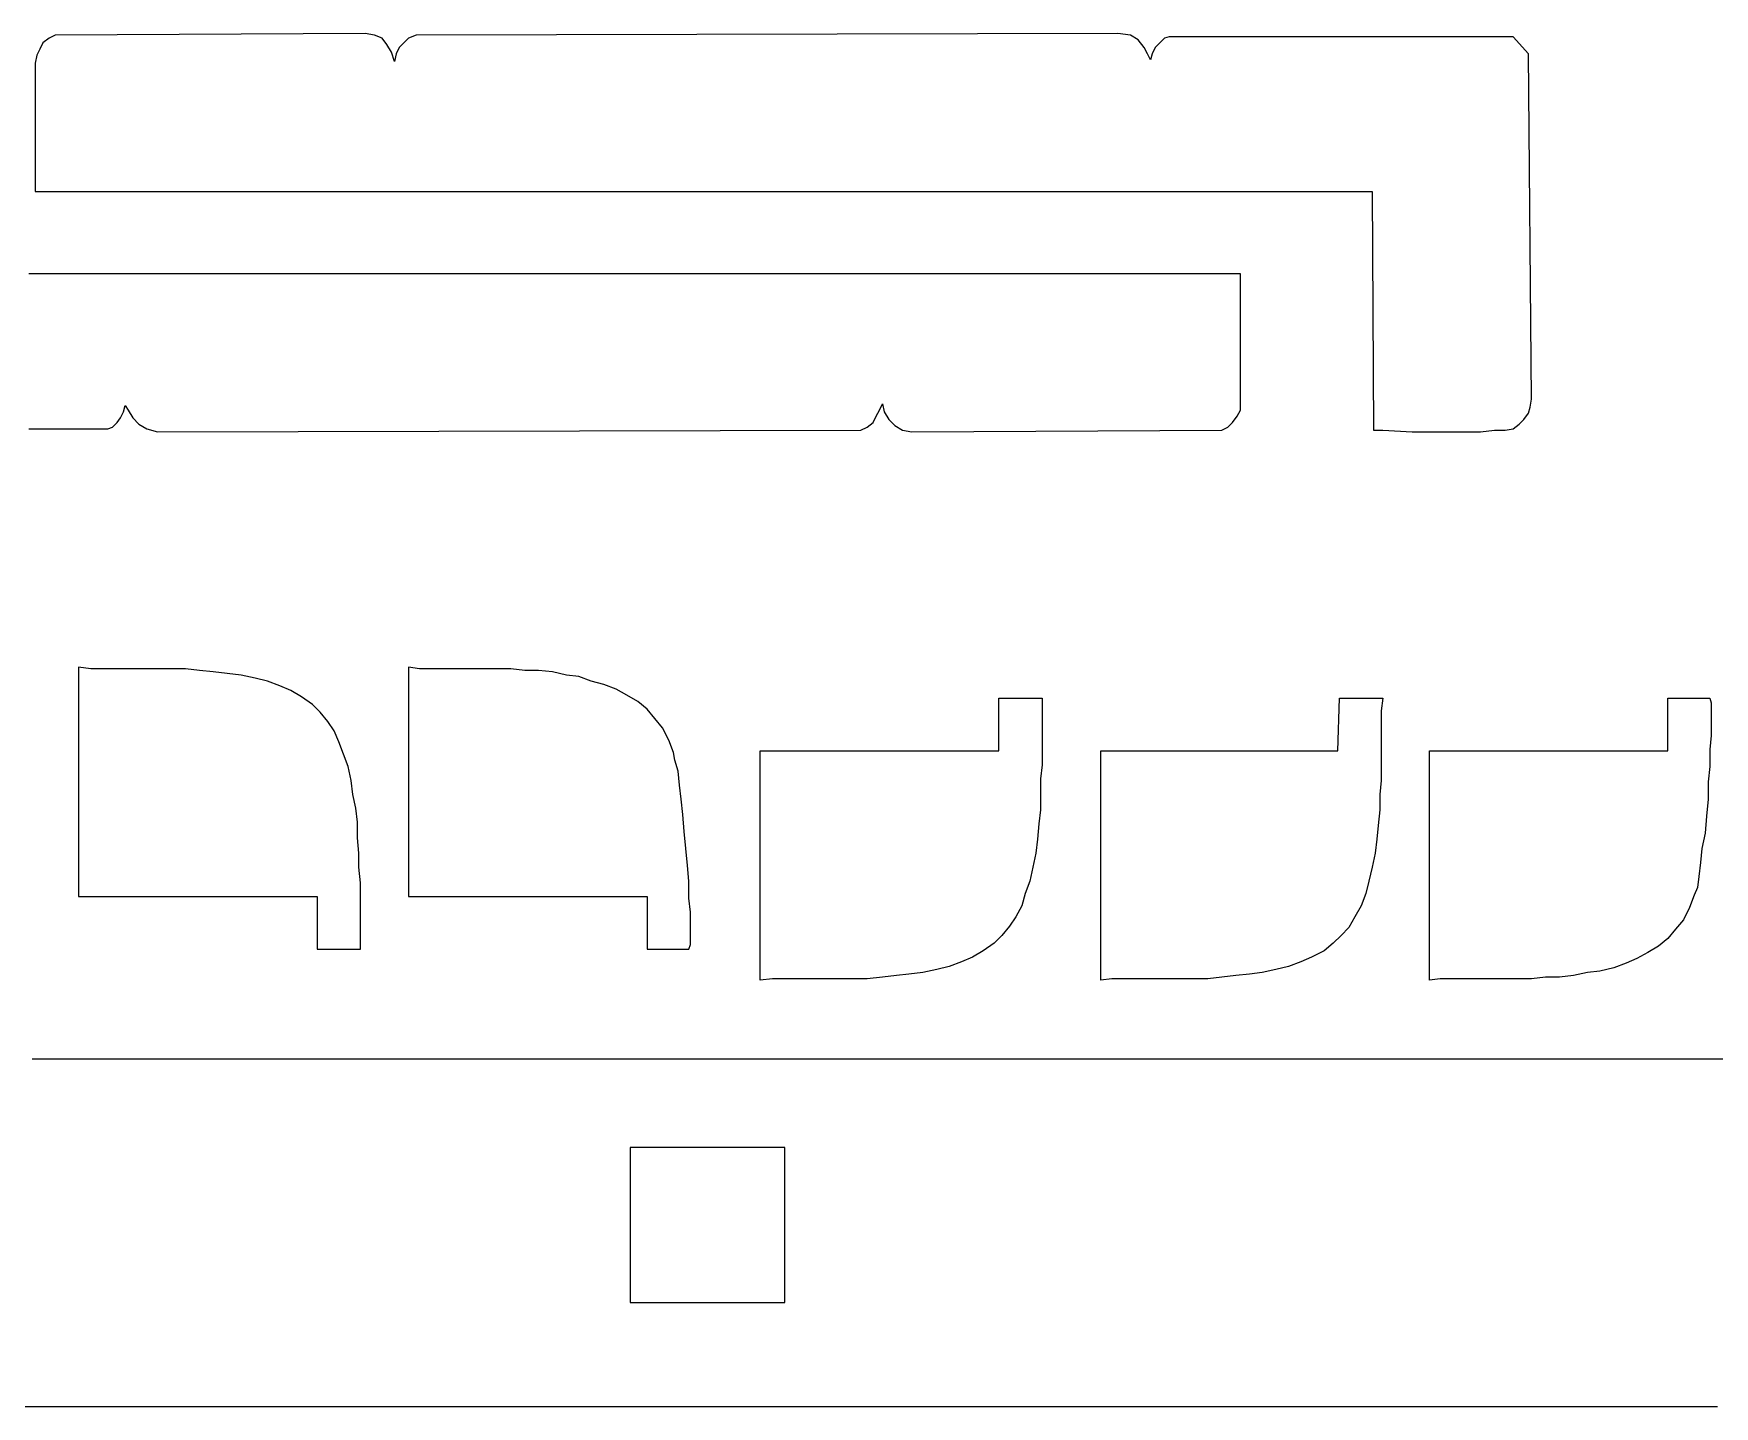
# Model space of a CAD drawing. Extents: x 11 to 591, y 39 to 419.
# Drawn here: x 524.19 to 551.32, y 184.61 to 206.76 of the extents above; entities that cross this region are included whole.
import ezdxf

# ---------------------------------------------------------------- set-up
doc = ezdxf.new("R2010")
doc.units = 0
doc.layers.get('0').update_dxf_attribs({"linetype": 'CONTINUOUS'})

msp = doc.modelspace()

# ---------------------------------------------------------------- linework, layer by layer
at = {"color": 2}
for p, q in [((524.540419, 206.730266), (524.440419, 206.680266)), ((529.540419, 206.755266), (524.540419, 206.730266)), ((529.690419, 206.730266), (529.540419, 206.755266)), ((529.815419, 206.680266), (529.690419, 206.730266)), ((530.365419, 206.730266), (530.240419, 206.680266)), ((541.690419, 206.755266), (530.365419, 206.730266)), ((541.890419, 206.730266), (541.690419, 206.755266)), ((542.015419, 206.655266), (541.890419, 206.730266)), ((542.515419, 206.705266), (542.440419, 206.680266)), ((542.715419, 206.705266), (542.515419, 206.705266)), ((542.940419, 206.705266), (542.715419, 206.705266)), ((543.140419, 206.705266), (542.940419, 206.705266)), ((543.365419, 206.705266), (543.140419, 206.705266)), ((543.565419, 206.705266), (543.365419, 206.705266)), ((543.790419, 206.705266), (543.565419, 206.705266)), ((544.015419, 206.705266), (543.790419, 206.705266)), ((544.215419, 206.705266), (544.015419, 206.705266)), ((544.440419, 206.705266), (544.215419, 206.705266)), ((544.640419, 206.705266), (544.440419, 206.705266)), ((544.865419, 206.705266), (544.640419, 206.705266)), ((545.065419, 206.705266), (544.865419, 206.705266)), ((545.290419, 206.705266), (545.065419, 206.705266)), ((545.490419, 206.705266), (545.290419, 206.705266)), ((545.715419, 206.705266), (545.490419, 206.705266)), ((545.915419, 206.705266), (545.715419, 206.705266)), ((546.140419, 206.705266), (545.915419, 206.705266)), ((546.365419, 206.705266), (546.140419, 206.705266)), ((546.565419, 206.705266), (546.365419, 206.705266)), ((546.790419, 206.705266), (546.565419, 206.705266)), ((546.990419, 206.705266), (546.790419, 206.705266)), ((547.215419, 206.705266), (546.990419, 206.705266)), ((547.415419, 206.705266), (547.215419, 206.705266)), ((547.640419, 206.705266), (547.415419, 206.705266)), ((547.840419, 206.705266), (547.640419, 206.705266)), ((548.065419, 206.705266), (547.840419, 206.705266)), ((548.315419, 206.430266), (548.065419, 206.705266)), ((524.290419, 206.505266), (524.240419, 206.405266)), ((524.340419, 206.605266), (524.290419, 206.505266)), ((524.440419, 206.680266), (524.340419, 206.605266)), ((529.890419, 206.580266), (529.815419, 206.680266)), ((529.965419, 206.455266), (529.890419, 206.580266)), ((530.015419, 206.305266), (529.965419, 206.455266)), ((530.040419, 206.430266), (530.015419, 206.305266)), ((530.090419, 206.530266), (530.040419, 206.430266)), ((530.165419, 206.605266), (530.090419, 206.530266)), ((530.240419, 206.680266), (530.165419, 206.605266)), ((542.115419, 206.530266), (542.015419, 206.655266)), ((542.165419, 206.430266), (542.115419, 206.530266)), ((542.215419, 206.330266), (542.165419, 206.430266)), ((542.240419, 206.430266), (542.215419, 206.330266)), ((542.290419, 206.530266), (542.240419, 206.430266)), ((542.365419, 206.605266), (542.290419, 206.530266)), ((542.440419, 206.680266), (542.365419, 206.605266)), ((548.365419, 200.855266), (548.315419, 206.430266)), ((524.240419, 206.405266), (524.215419, 206.280266)), ((524.215419, 206.280266), (524.215419, 206.055266)), ((524.215419, 206.055266), (524.215419, 205.830266)), ((524.215419, 205.830266), (524.215419, 205.605266)), ((524.215419, 205.605266), (524.215419, 205.380266)), ((524.215419, 205.380266), (524.215419, 205.130266)), ((524.215419, 205.130266), (524.215419, 204.905266)), ((524.215419, 204.905266), (524.215419, 204.680266)), ((524.215419, 204.680266), (524.215419, 204.455266)), ((524.215419, 204.455266), (524.215419, 204.205266)), ((524.215419, 204.205266), (524.265419, 204.205266)), ((524.265419, 204.205266), (524.490419, 204.205266)), ((524.490419, 204.205266), (524.690419, 204.205266)), ((524.690419, 204.205266), (524.890419, 204.205266)), ((524.890419, 204.205266), (525.090419, 204.205266)), ((525.090419, 204.205266), (525.290419, 204.205266)), ((525.290419, 204.205266), (525.490419, 204.205266)), ((525.490419, 204.205266), (525.690419, 204.205266)), ((525.690419, 204.205266), (525.890419, 204.205266)), ((525.890419, 204.205266), (526.115419, 204.205266)), ((526.115419, 204.205266), (526.315419, 204.205266)), ((526.315419, 204.205266), (526.515419, 204.205266)), ((526.515419, 204.205266), (526.715419, 204.205266)), ((526.715419, 204.205266), (526.915419, 204.205266)), ((526.915419, 204.205266), (527.115419, 204.205266)), ((527.115419, 204.205266), (527.315419, 204.205266)), ((527.315419, 204.205266), (527.515419, 204.205266)), ((527.515419, 204.205266), (527.715419, 204.205266)), ((527.715419, 204.205266), (527.940419, 204.205266)), ((527.940419, 204.205266), (528.140419, 204.205266)), ((528.140419, 204.205266), (528.340419, 204.205266)), ((528.340419, 204.205266), (528.540419, 204.205266)), ((528.540419, 204.205266), (528.740419, 204.205266)), ((528.740419, 204.205266), (528.940419, 204.205266)), ((528.940419, 204.205266), (529.140419, 204.205266)), ((529.140419, 204.205266), (529.340419, 204.205266)), ((529.340419, 204.205266), (529.565419, 204.205266)), ((529.565419, 204.205266), (529.765419, 204.205266)), ((529.765419, 204.205266), (529.965419, 204.205266)), ((529.965419, 204.205266), (530.165419, 204.205266)), ((530.165419, 204.205266), (530.365419, 204.205266)), ((530.365419, 204.205266), (530.565419, 204.205266)), ((530.565419, 204.205266), (530.765419, 204.205266)), ((530.765419, 204.205266), (530.965419, 204.205266)), ((530.965419, 204.205266), (531.190419, 204.205266)), ((531.190419, 204.205266), (531.390419, 204.205266)), ((531.390419, 204.205266), (531.590419, 204.205266)), ((531.590419, 204.205266), (531.790419, 204.205266)), ((531.790419, 204.205266), (531.990419, 204.205266)), ((531.990419, 204.205266), (532.190419, 204.205266)), ((532.190419, 204.205266), (532.390419, 204.205266)), ((532.390419, 204.205266), (532.590419, 204.205266)), ((532.590419, 204.205266), (532.815419, 204.205266)), ((532.815419, 204.205266), (533.015419, 204.205266)), ((533.015419, 204.205266), (533.215419, 204.205266)), ((533.215419, 204.205266), (533.415419, 204.205266)), ((533.415419, 204.205266), (533.615419, 204.205266)), ((533.615419, 204.205266), (533.815419, 204.205266)), ((533.815419, 204.205266), (534.015419, 204.205266)), ((534.015419, 204.205266), (534.215419, 204.205266)), ((534.215419, 204.205266), (534.440419, 204.205266)), ((534.440419, 204.205266), (534.640419, 204.205266)), ((534.640419, 204.205266), (534.840419, 204.205266)), ((534.840419, 204.205266), (535.040419, 204.205266)), ((535.040419, 204.205266), (535.240419, 204.205266)), ((535.240419, 204.205266), (535.440419, 204.205266)), ((535.440419, 204.205266), (535.640419, 204.205266)), ((535.640419, 204.205266), (535.840419, 204.205266)), ((535.840419, 204.205266), (536.040419, 204.205266)), ((536.040419, 204.205266), (536.265419, 204.205266)), ((536.265419, 204.205266), (536.465419, 204.205266)), ((536.465419, 204.205266), (536.665419, 204.205266)), ((536.665419, 204.205266), (536.865419, 204.205266)), ((536.865419, 204.205266), (537.065419, 204.205266)), ((537.065419, 204.205266), (537.265419, 204.205266)), ((537.265419, 204.205266), (537.465419, 204.205266)), ((537.465419, 204.205266), (537.665419, 204.205266)), ((537.665419, 204.205266), (537.890419, 204.205266)), ((537.890419, 204.205266), (538.090419, 204.205266)), ((538.090419, 204.205266), (538.290419, 204.205266)), ((538.290419, 204.205266), (538.490419, 204.205266)), ((538.490419, 204.205266), (538.690419, 204.205266)), ((538.690419, 204.205266), (538.890419, 204.205266)), ((538.890419, 204.205266), (539.090419, 204.205266)), ((539.090419, 204.205266), (539.290419, 204.205266)), ((539.290419, 204.205266), (539.515419, 204.205266)), ((539.515419, 204.205266), (539.715419, 204.205266)), ((539.715419, 204.205266), (539.915419, 204.205266)), ((539.915419, 204.205266), (540.115419, 204.205266)), ((540.115419, 204.205266), (540.315419, 204.205266)), ((540.315419, 204.205266), (540.515419, 204.205266)), ((540.515419, 204.205266), (540.715419, 204.205266)), ((540.715419, 204.205266), (540.915419, 204.205266)), ((540.915419, 204.205266), (541.140419, 204.205266)), ((541.140419, 204.205266), (541.340419, 204.205266)), ((541.340419, 204.205266), (541.540419, 204.205266)), ((541.540419, 204.205266), (541.740419, 204.205266)), ((541.740419, 204.205266), (541.940419, 204.205266)), ((541.940419, 204.205266), (542.140419, 204.205266)), ((542.140419, 204.205266), (542.340419, 204.205266)), ((542.340419, 204.205266), (542.540419, 204.205266)), ((542.540419, 204.205266), (542.765419, 204.205266)), ((542.765419, 204.205266), (542.965419, 204.205266)), ((542.965419, 204.205266), (543.165419, 204.205266)), ((543.165419, 204.205266), (543.365419, 204.205266)), ((543.365419, 204.205266), (543.565419, 204.205266)), ((543.565419, 204.205266), (543.765419, 204.205266)), ((543.765419, 204.205266), (543.965419, 204.205266)), ((543.965419, 204.205266), (544.165419, 204.205266)), ((544.165419, 204.205266), (544.390419, 204.205266)), ((544.390419, 204.205266), (544.590419, 204.205266)), ((544.590419, 204.205266), (544.790419, 204.205266)), ((544.790419, 204.205266), (544.990419, 204.205266)), ((544.990419, 204.205266), (545.190419, 204.205266)), ((545.190419, 204.205266), (545.390419, 204.205266)), ((545.390419, 204.205266), (545.590419, 204.205266)), ((545.590419, 204.205266), (545.790419, 204.205266)), ((545.790419, 204.205266), (545.815419, 200.355266)), ((524.340419, 202.880266), (524.115419, 202.880266)), ((524.540419, 202.880266), (524.340419, 202.880266)), ((524.740419, 202.880266), (524.540419, 202.880266)), ((524.940419, 202.880266), (524.740419, 202.880266)), ((525.140419, 202.880266), (524.940419, 202.880266)), ((525.340419, 202.880266), (525.140419, 202.880266)), ((525.540419, 202.880266), (525.340419, 202.880266)), ((525.740419, 202.880266), (525.540419, 202.880266)), ((525.965419, 202.880266), (525.740419, 202.880266)), ((526.165419, 202.880266), (525.965419, 202.880266)), ((526.365419, 202.880266), (526.165419, 202.880266)), ((526.565419, 202.880266), (526.365419, 202.880266)), ((526.765419, 202.880266), (526.565419, 202.880266)), ((526.965419, 202.880266), (526.765419, 202.880266)), ((527.165419, 202.880266), (526.965419, 202.880266)), ((527.365419, 202.880266), (527.165419, 202.880266)), ((527.590419, 202.880266), (527.365419, 202.880266)), ((527.790419, 202.880266), (527.590419, 202.880266)), ((527.990419, 202.880266), (527.790419, 202.880266)), ((528.190419, 202.880266), (527.990419, 202.880266)), ((528.390419, 202.880266), (528.190419, 202.880266)), ((528.590419, 202.880266), (528.390419, 202.880266)), ((528.790419, 202.880266), (528.590419, 202.880266)), ((528.990419, 202.880266), (528.790419, 202.880266)), ((529.190419, 202.880266), (528.990419, 202.880266)), ((529.415419, 202.880266), (529.190419, 202.880266)), ((529.615419, 202.880266), (529.415419, 202.880266)), ((529.815419, 202.880266), (529.615419, 202.880266)), ((530.015419, 202.880266), (529.815419, 202.880266)), ((530.215419, 202.880266), (530.015419, 202.880266)), ((530.415419, 202.880266), (530.215419, 202.880266)), ((530.615419, 202.880266), (530.415419, 202.880266)), ((530.815419, 202.880266), (530.615419, 202.880266)), ((531.040419, 202.880266), (530.815419, 202.880266)), ((531.240419, 202.880266), (531.040419, 202.880266)), ((531.440419, 202.880266), (531.240419, 202.880266)), ((531.640419, 202.880266), (531.440419, 202.880266)), ((531.840419, 202.880266), (531.640419, 202.880266)), ((532.040419, 202.880266), (531.840419, 202.880266)), ((532.240419, 202.880266), (532.040419, 202.880266)), ((532.440419, 202.880266), (532.240419, 202.880266)), ((532.665419, 202.880266), (532.440419, 202.880266)), ((532.865419, 202.880266), (532.665419, 202.880266)), ((533.065419, 202.880266), (532.865419, 202.880266)), ((533.265419, 202.880266), (533.065419, 202.880266)), ((533.465419, 202.880266), (533.265419, 202.880266)), ((533.665419, 202.880266), (533.465419, 202.880266)), ((533.865419, 202.880266), (533.665419, 202.880266)), ((534.065419, 202.880266), (533.865419, 202.880266)), ((534.290419, 202.880266), (534.065419, 202.880266)), ((534.490419, 202.880266), (534.290419, 202.880266)), ((534.690419, 202.880266), (534.490419, 202.880266)), ((534.890419, 202.880266), (534.690419, 202.880266)), ((535.090419, 202.880266), (534.890419, 202.880266)), ((535.290419, 202.880266), (535.090419, 202.880266)), ((535.490419, 202.880266), (535.290419, 202.880266)), ((535.690419, 202.880266), (535.490419, 202.880266)), ((535.915419, 202.880266), (535.690419, 202.880266)), ((536.115419, 202.880266), (535.915419, 202.880266)), ((536.315419, 202.880266), (536.115419, 202.880266)), ((536.515419, 202.880266), (536.315419, 202.880266)), ((536.715419, 202.880266), (536.515419, 202.880266)), ((536.915419, 202.880266), (536.715419, 202.880266)), ((537.115419, 202.880266), (536.915419, 202.880266)), ((537.315419, 202.880266), (537.115419, 202.880266)), ((537.540419, 202.880266), (537.315419, 202.880266)), ((537.740419, 202.880266), (537.540419, 202.880266)), ((537.940419, 202.880266), (537.740419, 202.880266)), ((538.140419, 202.880266), (537.940419, 202.880266)), ((538.340419, 202.880266), (538.140419, 202.880266)), ((538.540419, 202.880266), (538.340419, 202.880266)), ((538.740419, 202.880266), (538.540419, 202.880266)), ((538.940419, 202.880266), (538.740419, 202.880266)), ((539.140419, 202.880266), (538.940419, 202.880266)), ((539.365419, 202.880266), (539.140419, 202.880266)), ((539.565419, 202.880266), (539.365419, 202.880266)), ((539.765419, 202.880266), (539.565419, 202.880266)), ((539.965419, 202.880266), (539.765419, 202.880266)), ((540.165419, 202.880266), (539.965419, 202.880266)), ((540.365419, 202.880266), (540.165419, 202.880266)), ((540.565419, 202.880266), (540.365419, 202.880266)), ((540.765419, 202.880266), (540.565419, 202.880266)), ((540.990419, 202.880266), (540.765419, 202.880266)), ((541.190419, 202.880266), (540.990419, 202.880266)), ((541.390419, 202.880266), (541.190419, 202.880266)), ((541.590419, 202.880266), (541.390419, 202.880266)), ((541.790419, 202.880266), (541.590419, 202.880266)), ((541.990419, 202.880266), (541.790419, 202.880266)), ((542.190419, 202.880266), (541.990419, 202.880266)), ((542.390419, 202.880266), (542.190419, 202.880266)), ((542.615419, 202.880266), (542.390419, 202.880266)), ((542.815419, 202.880266), (542.615419, 202.880266)), ((543.015419, 202.880266), (542.815419, 202.880266)), ((543.215419, 202.880266), (543.015419, 202.880266)), ((543.415419, 202.880266), (543.215419, 202.880266)), ((543.615419, 202.880266), (543.415419, 202.880266)), ((543.665419, 202.880266), (543.615419, 202.880266)), ((543.665419, 202.655266), (543.665419, 202.880266)), ((543.665419, 202.430266), (543.665419, 202.655266)), ((543.665419, 202.180266), (543.665419, 202.430266)), ((543.665419, 201.955266), (543.665419, 202.180266)), ((543.665419, 201.730266), (543.665419, 201.955266)), ((543.665419, 201.505266), (543.665419, 201.730266)), ((543.665419, 201.255266), (543.665419, 201.505266)), ((543.665419, 201.030266), (543.665419, 201.255266)), ((543.665419, 200.805266), (543.665419, 201.030266)), ((525.640419, 200.655266), (525.665419, 200.755266)), ((525.665419, 200.755266), (525.715419, 200.680266)), ((537.840419, 200.680266), (537.890419, 200.780266)), ((537.890419, 200.780266), (537.915419, 200.655266)), ((543.665419, 200.680266), (543.665419, 200.805266)), ((548.315419, 200.630266), (548.340419, 200.730266)), ((548.340419, 200.730266), (548.365419, 200.855266)), ((525.465419, 200.405266), (525.540419, 200.480266)), ((525.540419, 200.480266), (525.590419, 200.555266)), ((525.590419, 200.555266), (525.640419, 200.655266)), ((525.715419, 200.680266), (525.790419, 200.555266)), ((525.790419, 200.555266), (525.890419, 200.455266)), ((525.890419, 200.455266), (526.015419, 200.380266)), ((537.640419, 200.405266), (537.740419, 200.480266)), ((537.740419, 200.480266), (537.790419, 200.580266)), ((537.790419, 200.580266), (537.840419, 200.680266)), ((537.915419, 200.655266), (537.990419, 200.530266)), ((537.990419, 200.530266), (538.090419, 200.430266)), ((543.465419, 200.405266), (543.540419, 200.480266)), ((543.540419, 200.480266), (543.615419, 200.580266)), ((543.615419, 200.580266), (543.665419, 200.680266)), ((548.065419, 200.380266), (548.165419, 200.455266)), ((548.165419, 200.455266), (548.240419, 200.530266)), ((548.240419, 200.530266), (548.315419, 200.630266)), ((524.115419, 200.380266), (524.315419, 200.380266)), ((524.315419, 200.380266), (524.540419, 200.380266)), ((524.540419, 200.380266), (524.740419, 200.380266)), ((524.740419, 200.380266), (524.965419, 200.380266)), ((524.965419, 200.380266), (525.165419, 200.380266)), ((525.165419, 200.380266), (525.390419, 200.380266)), ((525.390419, 200.380266), (525.465419, 200.405266)), ((526.015419, 200.380266), (526.190419, 200.330266)), ((526.190419, 200.330266), (537.540419, 200.355266)), ((537.540419, 200.355266), (537.640419, 200.405266)), ((538.090419, 200.430266), (538.215419, 200.355266)), ((538.215419, 200.355266), (538.365419, 200.330266)), ((538.365419, 200.330266), (543.365419, 200.355266)), ((543.365419, 200.355266), (543.465419, 200.405266)), ((545.815419, 200.355266), (545.965419, 200.355266)), ((545.965419, 200.355266), (546.440419, 200.330266)), ((546.440419, 200.330266), (546.715419, 200.330266)), ((546.715419, 200.330266), (546.990419, 200.330266)), ((546.990419, 200.330266), (547.290419, 200.330266)), ((547.290419, 200.330266), (547.540419, 200.330266)), ((547.540419, 200.330266), (547.765419, 200.355266)), ((547.765419, 200.355266), (547.940419, 200.355266)), ((547.940419, 200.355266), (548.065419, 200.380266)), ((525.115419, 196.505266), (524.915419, 196.530266)), ((524.915419, 196.530266), (524.915419, 192.830266)), ((525.315419, 196.505266), (525.115419, 196.505266)), ((525.540419, 196.505266), (525.315419, 196.505266)), ((525.740419, 196.505266), (525.540419, 196.505266)), ((525.965419, 196.505266), (525.740419, 196.505266)), ((526.190419, 196.505266), (525.965419, 196.505266)), ((526.415419, 196.505266), (526.190419, 196.505266)), ((526.640419, 196.505266), (526.415419, 196.505266)), ((526.865419, 196.480266), (526.640419, 196.505266)), ((527.090419, 196.455266), (526.865419, 196.480266)), ((527.315419, 196.430266), (527.090419, 196.455266)), ((527.540419, 196.405266), (527.315419, 196.430266)), ((527.765419, 196.355266), (527.540419, 196.405266)), ((530.415419, 196.505266), (530.240419, 196.530266)), ((530.240419, 196.530266), (530.240419, 192.830266)), ((530.590419, 196.505266), (530.415419, 196.505266)), ((530.790419, 196.505266), (530.590419, 196.505266)), ((531.015419, 196.505266), (530.790419, 196.505266)), ((531.215419, 196.505266), (531.015419, 196.505266)), ((531.440419, 196.505266), (531.215419, 196.505266)), ((531.665419, 196.505266), (531.440419, 196.505266)), ((531.890419, 196.505266), (531.665419, 196.505266)), ((532.115419, 196.480266), (531.890419, 196.505266)), ((532.340419, 196.480266), (532.115419, 196.480266)), ((532.565419, 196.455266), (532.340419, 196.480266)), ((532.790419, 196.405266), (532.565419, 196.455266)), ((532.990419, 196.380266), (532.790419, 196.405266)), ((527.965419, 196.305266), (527.765419, 196.355266)), ((528.165419, 196.230266), (527.965419, 196.305266)), ((528.340419, 196.155266), (528.165419, 196.230266)), ((528.515419, 196.055266), (528.340419, 196.155266)), ((533.190419, 196.305266), (532.990419, 196.380266)), ((533.390419, 196.255266), (533.190419, 196.305266)), ((533.590419, 196.180266), (533.390419, 196.255266)), ((533.765419, 196.080266), (533.590419, 196.180266)), ((528.690419, 195.930266), (528.515419, 196.055266)), ((528.815419, 195.805266), (528.690419, 195.930266)), ((533.940419, 195.980266), (533.765419, 196.080266)), ((534.090419, 195.855266), (533.940419, 195.980266)), ((534.215419, 195.705266), (534.090419, 195.855266)), ((539.765419, 195.180266), (539.765419, 196.030266)), ((539.765419, 196.030266), (540.465419, 196.030266)), ((540.465419, 196.030266), (540.465419, 195.855266)), ((540.465419, 195.855266), (540.465419, 195.630266)), ((545.240419, 195.180266), (545.265419, 196.030266)), ((545.265419, 196.030266), (545.965419, 196.030266)), ((545.965419, 196.030266), (545.940419, 195.830266)), ((550.565419, 195.180266), (550.565419, 196.030266)), ((550.565419, 196.030266), (551.240419, 196.030266)), ((551.240419, 196.030266), (551.265419, 195.955266)), ((551.265419, 195.955266), (551.265419, 195.805266)), ((528.940419, 195.655266), (528.815419, 195.805266)), ((529.040419, 195.505266), (528.940419, 195.655266)), ((534.340419, 195.555266), (534.215419, 195.705266)), ((540.465419, 195.630266), (540.465419, 195.430266)), ((545.940419, 195.830266), (545.940419, 195.630266)), ((545.940419, 195.630266), (545.940419, 195.405266)), ((551.265419, 195.805266), (551.265419, 195.630266)), ((551.265419, 195.630266), (551.265419, 195.430266)), ((529.115419, 195.330266), (529.040419, 195.505266)), ((529.190419, 195.130266), (529.115419, 195.330266)), ((534.440419, 195.355266), (534.340419, 195.555266)), ((534.515419, 195.155266), (534.440419, 195.355266)), ((540.465419, 195.430266), (540.465419, 195.205266)), ((545.940419, 195.405266), (545.940419, 195.180266)), ((551.265419, 195.430266), (551.240419, 195.205266)), ((529.265419, 194.930266), (529.190419, 195.130266)), ((534.540419, 195.030266), (534.515419, 195.155266)), ((534.590419, 194.855266), (534.540419, 195.030266)), ((535.915419, 191.480266), (535.915419, 195.180266)), ((535.915419, 195.180266), (535.990419, 195.180266)), ((535.990419, 195.180266), (539.765419, 195.180266)), ((540.465419, 195.205266), (540.465419, 194.955266)), ((541.415419, 191.480266), (541.415419, 195.180266)), ((541.415419, 195.180266), (545.240419, 195.180266)), ((545.940419, 195.180266), (545.940419, 194.955266)), ((546.715419, 191.480266), (546.715419, 195.180266)), ((546.715419, 195.180266), (546.740419, 195.180266)), ((546.740419, 195.180266), (550.565419, 195.180266)), ((551.240419, 195.205266), (551.240419, 194.930266)), ((529.315419, 194.705266), (529.265419, 194.930266)), ((534.615419, 194.630266), (534.590419, 194.855266)), ((540.465419, 194.955266), (540.440419, 194.730266)), ((545.940419, 194.955266), (545.940419, 194.705266)), ((551.240419, 194.930266), (551.215419, 194.680266)), ((529.340419, 194.480266), (529.315419, 194.705266)), ((534.640419, 194.405266), (534.615419, 194.630266)), ((540.440419, 194.730266), (540.440419, 194.480266)), ((545.940419, 194.705266), (545.915419, 194.480266)), ((551.215419, 194.680266), (551.215419, 194.405266)), ((529.390419, 194.255266), (529.340419, 194.480266)), ((529.415419, 194.030266), (529.390419, 194.255266)), ((534.665419, 194.155266), (534.640419, 194.405266)), ((540.440419, 194.230266), (540.415419, 194.005266)), ((540.440419, 194.480266), (540.440419, 194.230266)), ((545.915419, 194.230266), (545.890419, 193.980266)), ((545.915419, 194.480266), (545.915419, 194.230266)), ((551.215419, 194.405266), (551.190419, 194.130266)), ((529.415419, 193.780266), (529.415419, 194.030266)), ((534.690419, 193.880266), (534.665419, 194.155266)), ((540.415419, 194.005266), (540.390419, 193.755266)), ((545.890419, 193.980266), (545.865419, 193.755266)), ((551.190419, 194.130266), (551.165419, 193.855266)), ((529.440419, 193.530266), (529.415419, 193.780266)), ((534.715419, 193.605266), (534.690419, 193.880266)), ((540.390419, 193.755266), (540.365419, 193.530266)), ((545.865419, 193.755266), (545.840419, 193.530266)), ((551.165419, 193.855266), (551.115419, 193.605266)), ((529.440419, 193.305266), (529.440419, 193.530266)), ((534.740419, 193.330266), (534.715419, 193.605266)), ((540.365419, 193.530266), (540.315419, 193.305266)), ((545.840419, 193.530266), (545.790419, 193.305266)), ((551.115419, 193.605266), (551.090419, 193.380266)), ((529.465419, 193.055266), (529.440419, 193.305266)), ((534.765419, 193.080266), (534.740419, 193.330266)), ((540.315419, 193.305266), (540.265419, 193.080266)), ((545.790419, 193.305266), (545.740419, 193.080266)), ((551.065419, 193.155266), (551.040419, 192.980266)), ((551.090419, 193.380266), (551.065419, 193.155266)), ((529.465419, 192.830266), (529.465419, 193.055266)), ((534.765419, 192.805266), (534.765419, 193.080266)), ((540.190419, 192.880266), (540.140419, 192.680266)), ((540.265419, 193.080266), (540.190419, 192.880266)), ((545.690419, 192.880266), (545.615419, 192.680266)), ((545.740419, 193.080266), (545.690419, 192.880266)), ((551.040419, 192.980266), (550.990419, 192.855266)), ((524.915419, 192.830266), (528.765419, 192.830266)), ((528.765419, 192.830266), (528.765419, 191.980266)), ((529.465419, 192.605266), (529.465419, 192.830266)), ((529.465419, 192.380266), (529.465419, 192.605266)), ((530.240419, 192.830266), (530.265419, 192.830266)), ((530.265419, 192.830266), (534.090419, 192.830266)), ((534.090419, 192.830266), (534.090419, 191.980266)), ((534.790419, 192.580266), (534.765419, 192.805266)), ((540.140419, 192.680266), (540.040419, 192.505266)), ((545.615419, 192.680266), (545.515419, 192.505266)), ((550.915419, 192.655266), (550.815419, 192.455266)), ((550.990419, 192.855266), (550.915419, 192.655266)), ((529.465419, 192.155266), (529.465419, 192.380266)), ((534.790419, 192.380266), (534.790419, 192.580266)), ((534.790419, 192.205266), (534.790419, 192.380266)), ((539.940419, 192.355266), (539.815419, 192.205266)), ((540.040419, 192.505266), (539.940419, 192.355266)), ((545.415419, 192.330266), (545.290419, 192.205266)), ((545.515419, 192.505266), (545.415419, 192.330266)), ((550.815419, 192.455266), (550.690419, 192.305266)), ((529.465419, 191.980266), (529.465419, 192.155266)), ((534.765419, 191.980266), (534.790419, 192.055266)), ((534.790419, 192.055266), (534.790419, 192.205266)), ((539.690419, 192.080266), (539.515419, 191.955266)), ((539.815419, 192.205266), (539.690419, 192.080266)), ((545.165419, 192.080266), (545.015419, 191.955266)), ((545.290419, 192.205266), (545.165419, 192.080266)), ((550.565419, 192.155266), (550.415419, 192.030266)), ((550.690419, 192.305266), (550.565419, 192.155266)), ((528.765419, 191.980266), (529.465419, 191.980266)), ((534.090419, 191.980266), (534.765419, 191.980266)), ((539.165419, 191.780266), (538.965419, 191.705266)), ((539.340419, 191.855266), (539.165419, 191.780266)), ((539.515419, 191.955266), (539.340419, 191.855266)), ((544.640419, 191.780266), (544.440419, 191.705266)), ((544.815419, 191.855266), (544.640419, 191.780266)), ((545.015419, 191.955266), (544.815419, 191.855266)), ((550.065419, 191.830266), (549.890419, 191.755266)), ((550.240419, 191.930266), (550.065419, 191.830266)), ((550.415419, 192.030266), (550.240419, 191.930266)), ((536.115419, 191.505266), (535.915419, 191.480266)), ((536.315419, 191.505266), (536.115419, 191.505266)), ((536.540419, 191.505266), (536.315419, 191.505266)), ((536.740419, 191.505266), (536.540419, 191.505266)), ((536.965419, 191.505266), (536.740419, 191.505266)), ((537.190419, 191.505266), (536.965419, 191.505266)), ((537.415419, 191.505266), (537.190419, 191.505266)), ((537.640419, 191.505266), (537.415419, 191.505266)), ((537.890419, 191.530266), (537.640419, 191.505266)), ((538.115419, 191.555266), (537.890419, 191.530266)), ((538.315419, 191.580266), (538.115419, 191.555266)), ((538.540419, 191.605266), (538.315419, 191.580266)), ((538.765419, 191.655266), (538.540419, 191.605266)), ((538.965419, 191.705266), (538.765419, 191.655266)), ((541.590419, 191.505266), (541.415419, 191.480266)), ((541.815419, 191.505266), (541.590419, 191.505266)), ((542.015419, 191.505266), (541.815419, 191.505266)), ((542.240419, 191.505266), (542.015419, 191.505266)), ((542.440419, 191.505266), (542.240419, 191.505266)), ((542.665419, 191.505266), (542.440419, 191.505266)), ((542.890419, 191.505266), (542.665419, 191.505266)), ((543.140419, 191.505266), (542.890419, 191.505266)), ((543.365419, 191.530266), (543.140419, 191.505266)), ((543.590419, 191.555266), (543.365419, 191.530266)), ((543.815419, 191.580266), (543.590419, 191.555266)), ((544.015419, 191.605266), (543.815419, 191.580266)), ((544.240419, 191.655266), (544.015419, 191.605266)), ((544.440419, 191.705266), (544.240419, 191.655266)), ((546.890419, 191.505266), (546.715419, 191.480266)), ((547.090419, 191.505266), (546.890419, 191.505266)), ((547.265419, 191.505266), (547.090419, 191.505266)), ((547.490419, 191.505266), (547.265419, 191.505266)), ((547.690419, 191.505266), (547.490419, 191.505266)), ((547.915419, 191.505266), (547.690419, 191.505266)), ((548.140419, 191.505266), (547.915419, 191.505266)), ((548.365419, 191.505266), (548.140419, 191.505266)), ((548.590419, 191.530266), (548.365419, 191.505266)), ((548.815419, 191.530266), (548.590419, 191.530266)), ((549.040419, 191.555266), (548.815419, 191.530266)), ((549.265419, 191.605266), (549.040419, 191.555266)), ((549.465419, 191.630266), (549.265419, 191.605266)), ((549.690419, 191.680266), (549.465419, 191.630266)), ((549.890419, 191.755266), (549.690419, 191.680266))]:
    msp.add_line(p, q, dxfattribs=at)
at = {"color": 3}
for p, q in [((524.365419, 190.205266), (524.165419, 190.205266)), ((524.565419, 190.205266), (524.365419, 190.205266)), ((524.765419, 190.205266), (524.565419, 190.205266)), ((524.990419, 190.205266), (524.765419, 190.205266)), ((525.190419, 190.205266), (524.990419, 190.205266)), ((525.390419, 190.205266), (525.190419, 190.205266)), ((525.590419, 190.205266), (525.390419, 190.205266)), ((525.790419, 190.205266), (525.590419, 190.205266)), ((525.990419, 190.205266), (525.790419, 190.205266)), ((526.190419, 190.205266), (525.990419, 190.205266)), ((526.390419, 190.205266), (526.190419, 190.205266)), ((526.590419, 190.205266), (526.390419, 190.205266)), ((526.790419, 190.205266), (526.590419, 190.205266)), ((526.990419, 190.205266), (526.790419, 190.205266)), ((527.190419, 190.205266), (526.990419, 190.205266)), ((527.390419, 190.205266), (527.190419, 190.205266)), ((527.590419, 190.205266), (527.390419, 190.205266)), ((527.790419, 190.205266), (527.590419, 190.205266)), ((527.990419, 190.205266), (527.790419, 190.205266)), ((528.190419, 190.205266), (527.990419, 190.205266)), ((528.390419, 190.205266), (528.190419, 190.205266)), ((528.590419, 190.205266), (528.390419, 190.205266)), ((528.790419, 190.205266), (528.590419, 190.205266)), ((528.990419, 190.205266), (528.790419, 190.205266)), ((529.190419, 190.205266), (528.990419, 190.205266)), ((529.390419, 190.205266), (529.190419, 190.205266)), ((529.590419, 190.205266), (529.390419, 190.205266)), ((529.790419, 190.205266), (529.590419, 190.205266)), ((529.990419, 190.205266), (529.790419, 190.205266)), ((530.190419, 190.205266), (529.990419, 190.205266)), ((530.390419, 190.205266), (530.190419, 190.205266)), ((530.590419, 190.205266), (530.390419, 190.205266)), ((530.790419, 190.205266), (530.590419, 190.205266)), ((530.990419, 190.205266), (530.790419, 190.205266)), ((531.190419, 190.205266), (530.990419, 190.205266)), ((531.390419, 190.205266), (531.190419, 190.205266)), ((531.590419, 190.205266), (531.390419, 190.205266)), ((531.790419, 190.205266), (531.590419, 190.205266)), ((531.990419, 190.205266), (531.790419, 190.205266)), ((532.215419, 190.205266), (531.990419, 190.205266)), ((532.415419, 190.205266), (532.215419, 190.205266)), ((532.615419, 190.205266), (532.415419, 190.205266)), ((532.815419, 190.205266), (532.615419, 190.205266)), ((533.015419, 190.205266), (532.815419, 190.205266)), ((533.215419, 190.205266), (533.015419, 190.205266)), ((533.415419, 190.205266), (533.215419, 190.205266)), ((533.615419, 190.205266), (533.415419, 190.205266)), ((533.815419, 190.205266), (533.615419, 190.205266)), ((534.015419, 190.205266), (533.815419, 190.205266)), ((534.215419, 190.205266), (534.015419, 190.205266)), ((534.415419, 190.205266), (534.215419, 190.205266)), ((534.615419, 190.205266), (534.415419, 190.205266)), ((534.815419, 190.205266), (534.615419, 190.205266)), ((535.015419, 190.205266), (534.815419, 190.205266)), ((535.215419, 190.205266), (535.015419, 190.205266)), ((535.415419, 190.205266), (535.215419, 190.205266)), ((535.615419, 190.205266), (535.415419, 190.205266)), ((535.815419, 190.205266), (535.615419, 190.205266)), ((536.015419, 190.205266), (535.815419, 190.205266)), ((536.215419, 190.205266), (536.015419, 190.205266)), ((536.415419, 190.205266), (536.215419, 190.205266)), ((536.615419, 190.205266), (536.415419, 190.205266)), ((536.815419, 190.205266), (536.615419, 190.205266)), ((537.015419, 190.205266), (536.815419, 190.205266)), ((537.215419, 190.205266), (537.015419, 190.205266)), ((537.415419, 190.205266), (537.215419, 190.205266)), ((537.615419, 190.205266), (537.415419, 190.205266)), ((537.815419, 190.205266), (537.615419, 190.205266)), ((538.015419, 190.205266), (537.815419, 190.205266)), ((538.215419, 190.205266), (538.015419, 190.205266)), ((538.415419, 190.205266), (538.215419, 190.205266)), ((538.615419, 190.205266), (538.415419, 190.205266)), ((538.815419, 190.205266), (538.615419, 190.205266)), ((539.015419, 190.205266), (538.815419, 190.205266)), ((539.215419, 190.205266), (539.015419, 190.205266)), ((539.440419, 190.205266), (539.215419, 190.205266)), ((539.640419, 190.205266), (539.440419, 190.205266)), ((539.840419, 190.205266), (539.640419, 190.205266)), ((540.040419, 190.205266), (539.840419, 190.205266)), ((540.240419, 190.205266), (540.040419, 190.205266)), ((540.440419, 190.205266), (540.240419, 190.205266)), ((540.640419, 190.205266), (540.440419, 190.205266)), ((540.840419, 190.205266), (540.640419, 190.205266)), ((541.040419, 190.205266), (540.840419, 190.205266)), ((541.240419, 190.205266), (541.040419, 190.205266)), ((541.440419, 190.205266), (541.240419, 190.205266)), ((541.640419, 190.205266), (541.440419, 190.205266)), ((541.840419, 190.205266), (541.640419, 190.205266)), ((542.040419, 190.205266), (541.840419, 190.205266)), ((542.240419, 190.205266), (542.040419, 190.205266)), ((542.440419, 190.205266), (542.240419, 190.205266)), ((542.640419, 190.205266), (542.440419, 190.205266)), ((542.840419, 190.205266), (542.640419, 190.205266)), ((543.040419, 190.205266), (542.840419, 190.205266)), ((543.240419, 190.205266), (543.040419, 190.205266)), ((543.440419, 190.205266), (543.240419, 190.205266)), ((543.640419, 190.205266), (543.440419, 190.205266)), ((543.840419, 190.205266), (543.640419, 190.205266)), ((544.040419, 190.205266), (543.840419, 190.205266)), ((544.240419, 190.205266), (544.040419, 190.205266)), ((544.440419, 190.205266), (544.240419, 190.205266)), ((544.640419, 190.205266), (544.440419, 190.205266)), ((544.840419, 190.205266), (544.640419, 190.205266)), ((545.040419, 190.205266), (544.840419, 190.205266)), ((545.240419, 190.205266), (545.040419, 190.205266)), ((545.440419, 190.205266), (545.240419, 190.205266)), ((545.640419, 190.205266), (545.440419, 190.205266)), ((545.840419, 190.205266), (545.640419, 190.205266)), ((546.040419, 190.205266), (545.840419, 190.205266)), ((546.240419, 190.205266), (546.040419, 190.205266)), ((546.440419, 190.205266), (546.240419, 190.205266)), ((546.665419, 190.205266), (546.440419, 190.205266)), ((546.865419, 190.205266), (546.665419, 190.205266)), ((547.065419, 190.205266), (546.865419, 190.205266)), ((547.265419, 190.205266), (547.065419, 190.205266)), ((547.465419, 190.205266), (547.265419, 190.205266)), ((547.665419, 190.205266), (547.465419, 190.205266)), ((547.865419, 190.205266), (547.665419, 190.205266)), ((548.065419, 190.205266), (547.865419, 190.205266)), ((548.265419, 190.205266), (548.065419, 190.205266)), ((548.465419, 190.205266), (548.265419, 190.205266)), ((548.665419, 190.205266), (548.465419, 190.205266)), ((548.865419, 190.205266), (548.665419, 190.205266)), ((549.065419, 190.205266), (548.865419, 190.205266)), ((549.265419, 190.205266), (549.065419, 190.205266)), ((549.465419, 190.205266), (549.265419, 190.205266)), ((549.665419, 190.205266), (549.465419, 190.205266)), ((549.865419, 190.205266), (549.665419, 190.205266)), ((550.065419, 190.205266), (549.865419, 190.205266)), ((550.265419, 190.205266), (550.065419, 190.205266)), ((550.465419, 190.205266), (550.265419, 190.205266)), ((550.665419, 190.205266), (550.465419, 190.205266)), ((550.865419, 190.205266), (550.665419, 190.205266)), ((551.065419, 190.205266), (550.865419, 190.205266)), ((551.265419, 190.205266), (551.065419, 190.205266)), ((551.465419, 190.205266), (551.265419, 190.205266)), ((524.040419, 184.605266), (524.240419, 184.605266)), ((524.240419, 184.605266), (524.440419, 184.605266)), ((524.440419, 184.605266), (524.640419, 184.605266)), ((524.640419, 184.605266), (524.840419, 184.605266)), ((524.840419, 184.605266), (525.040419, 184.605266)), ((525.040419, 184.605266), (525.240419, 184.605266)), ((525.240419, 184.605266), (525.440419, 184.605266)), ((525.440419, 184.605266), (525.640419, 184.605266)), ((525.640419, 184.605266), (525.865419, 184.605266)), ((525.865419, 184.605266), (526.065419, 184.605266)), ((526.065419, 184.605266), (526.265419, 184.605266)), ((526.265419, 184.605266), (526.465419, 184.605266)), ((526.465419, 184.605266), (526.665419, 184.605266)), ((526.665419, 184.605266), (526.865419, 184.605266)), ((526.865419, 184.605266), (527.065419, 184.605266)), ((527.065419, 184.605266), (527.265419, 184.605266)), ((527.265419, 184.605266), (527.465419, 184.605266)), ((527.465419, 184.605266), (527.665419, 184.605266)), ((527.665419, 184.605266), (527.865419, 184.605266)), ((527.865419, 184.605266), (528.065419, 184.605266)), ((528.065419, 184.605266), (528.265419, 184.605266)), ((528.265419, 184.605266), (528.465419, 184.605266)), ((528.465419, 184.605266), (528.665419, 184.605266)), ((528.665419, 184.605266), (528.865419, 184.605266)), ((528.865419, 184.605266), (529.065419, 184.605266)), ((529.065419, 184.605266), (529.265419, 184.605266)), ((529.265419, 184.605266), (529.465419, 184.605266)), ((529.465419, 184.605266), (529.665419, 184.605266)), ((529.665419, 184.605266), (529.865419, 184.605266)), ((529.865419, 184.605266), (530.065419, 184.605266)), ((530.065419, 184.605266), (530.265419, 184.605266)), ((530.265419, 184.605266), (530.465419, 184.605266)), ((530.465419, 184.605266), (530.665419, 184.605266)), ((530.665419, 184.605266), (530.865419, 184.605266)), ((530.865419, 184.605266), (531.090419, 184.605266)), ((531.090419, 184.605266), (531.290419, 184.605266)), ((531.290419, 184.605266), (531.490419, 184.605266)), ((531.490419, 184.605266), (531.690419, 184.605266)), ((531.690419, 184.605266), (531.890419, 184.605266)), ((531.890419, 184.605266), (532.090419, 184.605266)), ((532.090419, 184.605266), (532.290419, 184.605266)), ((532.290419, 184.605266), (532.490419, 184.605266)), ((532.490419, 184.605266), (532.690419, 184.605266)), ((532.690419, 184.605266), (532.890419, 184.605266)), ((532.890419, 184.605266), (533.090419, 184.605266)), ((533.090419, 184.605266), (533.290419, 184.605266)), ((533.290419, 184.605266), (533.490419, 184.605266)), ((533.490419, 184.605266), (533.690419, 184.605266)), ((533.690419, 184.605266), (533.890419, 184.605266)), ((533.890419, 184.605266), (534.090419, 184.605266)), ((534.090419, 184.605266), (534.290419, 184.605266)), ((534.290419, 184.605266), (534.490419, 184.605266)), ((534.490419, 184.605266), (534.690419, 184.605266)), ((534.690419, 184.605266), (534.890419, 184.605266)), ((534.890419, 184.605266), (535.090419, 184.605266)), ((535.090419, 184.605266), (535.290419, 184.605266)), ((535.290419, 184.605266), (535.490419, 184.605266)), ((535.490419, 184.605266), (535.690419, 184.605266)), ((535.690419, 184.605266), (535.890419, 184.605266)), ((535.890419, 184.605266), (536.090419, 184.605266)), ((536.090419, 184.605266), (536.315419, 184.605266)), ((536.315419, 184.605266), (536.515419, 184.605266)), ((536.515419, 184.605266), (536.715419, 184.605266)), ((536.715419, 184.605266), (536.915419, 184.605266)), ((536.915419, 184.605266), (537.115419, 184.605266)), ((537.115419, 184.605266), (537.315419, 184.605266)), ((537.315419, 184.605266), (537.515419, 184.605266)), ((537.515419, 184.605266), (537.715419, 184.605266)), ((537.715419, 184.605266), (537.915419, 184.605266)), ((537.915419, 184.605266), (538.115419, 184.605266)), ((538.115419, 184.605266), (538.315419, 184.605266)), ((538.315419, 184.605266), (538.515419, 184.605266)), ((538.515419, 184.605266), (538.715419, 184.605266)), ((538.715419, 184.605266), (538.915419, 184.605266)), ((538.915419, 184.605266), (539.115419, 184.605266)), ((539.115419, 184.605266), (539.315419, 184.605266)), ((539.315419, 184.605266), (539.515419, 184.605266)), ((539.515419, 184.605266), (539.715419, 184.605266)), ((539.715419, 184.605266), (539.915419, 184.605266)), ((539.915419, 184.605266), (540.115419, 184.605266)), ((540.115419, 184.605266), (540.315419, 184.605266)), ((540.315419, 184.605266), (540.515419, 184.605266)), ((540.515419, 184.605266), (540.715419, 184.605266)), ((540.715419, 184.605266), (540.915419, 184.605266)), ((540.915419, 184.605266), (541.115419, 184.605266)), ((541.115419, 184.605266), (541.315419, 184.605266)), ((541.315419, 184.605266), (541.540419, 184.605266)), ((541.540419, 184.605266), (541.740419, 184.605266)), ((541.740419, 184.605266), (541.940419, 184.605266)), ((541.940419, 184.605266), (542.140419, 184.605266)), ((542.140419, 184.605266), (542.340419, 184.605266)), ((542.340419, 184.605266), (542.540419, 184.605266)), ((542.540419, 184.605266), (542.740419, 184.605266)), ((542.740419, 184.605266), (542.940419, 184.605266)), ((542.940419, 184.605266), (543.140419, 184.605266)), ((543.140419, 184.605266), (543.340419, 184.605266)), ((543.340419, 184.605266), (543.540419, 184.605266)), ((543.540419, 184.605266), (543.740419, 184.605266)), ((543.740419, 184.605266), (543.940419, 184.605266)), ((543.940419, 184.605266), (544.140419, 184.605266)), ((544.140419, 184.605266), (544.340419, 184.605266)), ((544.340419, 184.605266), (544.540419, 184.605266)), ((544.540419, 184.605266), (544.740419, 184.605266)), ((544.740419, 184.605266), (544.940419, 184.605266)), ((544.940419, 184.605266), (545.140419, 184.605266)), ((545.140419, 184.605266), (545.340419, 184.605266)), ((545.340419, 184.605266), (545.540419, 184.605266)), ((545.540419, 184.605266), (545.740419, 184.605266)), ((545.740419, 184.605266), (545.940419, 184.605266)), ((545.940419, 184.605266), (546.140419, 184.605266)), ((546.140419, 184.605266), (546.340419, 184.605266)), ((546.340419, 184.605266), (546.540419, 184.605266)), ((546.540419, 184.605266), (546.765419, 184.605266)), ((546.765419, 184.605266), (546.965419, 184.605266)), ((546.965419, 184.605266), (547.165419, 184.605266)), ((547.165419, 184.605266), (547.365419, 184.605266)), ((547.365419, 184.605266), (547.565419, 184.605266)), ((547.565419, 184.605266), (547.765419, 184.605266)), ((547.765419, 184.605266), (547.965419, 184.605266)), ((547.965419, 184.605266), (548.165419, 184.605266)), ((548.165419, 184.605266), (548.365419, 184.605266)), ((548.365419, 184.605266), (548.565419, 184.605266)), ((548.565419, 184.605266), (548.765419, 184.605266)), ((548.765419, 184.605266), (548.965419, 184.605266)), ((548.965419, 184.605266), (549.165419, 184.605266)), ((549.165419, 184.605266), (549.365419, 184.605266)), ((549.365419, 184.605266), (549.565419, 184.605266)), ((549.565419, 184.605266), (549.765419, 184.605266)), ((549.765419, 184.605266), (549.965419, 184.605266)), ((549.965419, 184.605266), (550.165419, 184.605266)), ((550.165419, 184.605266), (550.365419, 184.605266)), ((550.365419, 184.605266), (550.565419, 184.605266)), ((550.565419, 184.605266), (550.765419, 184.605266)), ((550.765419, 184.605266), (550.965419, 184.605266)), ((550.965419, 184.605266), (551.165419, 184.605266)), ((551.165419, 184.605266), (551.365419, 184.605266))]:
    msp.add_line(p, q, dxfattribs=at)
at = {"color": 7}
for p, q in [((536.315419, 188.780266), (533.815419, 188.780266)), ((533.815419, 188.780266), (533.815419, 188.555266)), ((533.815419, 188.555266), (533.815419, 188.330266)), ((536.315419, 186.280266), (536.315419, 188.780266)), ((533.815419, 188.330266), (533.815419, 188.105266)), ((533.815419, 188.105266), (533.815419, 187.880266)), ((533.815419, 187.880266), (533.815419, 187.655266)), ((533.815419, 187.655266), (533.815419, 187.430266)), ((533.815419, 187.430266), (533.815419, 187.180266)), ((533.815419, 187.180266), (533.815419, 186.955266)), ((533.815419, 186.955266), (533.815419, 186.730266)), ((533.815419, 186.730266), (533.815419, 186.505266)), ((533.815419, 186.505266), (533.815419, 186.280266)), ((533.815419, 186.280266), (534.040419, 186.280266)), ((534.040419, 186.280266), (534.265419, 186.280266)), ((534.265419, 186.280266), (534.490419, 186.280266)), ((534.490419, 186.280266), (534.715419, 186.280266)), ((534.715419, 186.280266), (534.940419, 186.280266)), ((534.940419, 186.280266), (535.190419, 186.280266)), ((535.190419, 186.280266), (535.415419, 186.280266)), ((535.415419, 186.280266), (535.640419, 186.280266)), ((535.640419, 186.280266), (535.865419, 186.280266)), ((535.865419, 186.280266), (536.090419, 186.280266)), ((536.090419, 186.280266), (536.315419, 186.280266))]:
    msp.add_line(p, q, dxfattribs=at)

doc.saveas('drawing.dxf')
